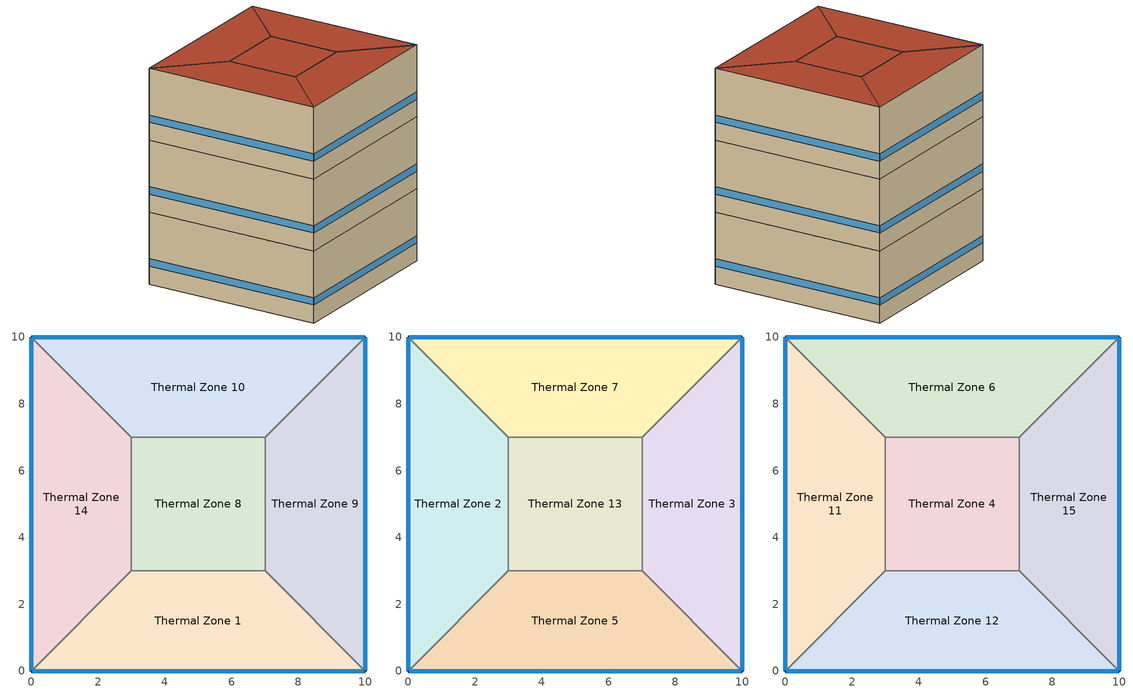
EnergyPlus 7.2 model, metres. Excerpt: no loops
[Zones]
Thermal Zone 9
 floor ground (000_ExtSlabCarpet_4in_ClimateZone 1-8): 10,10 10,0 7,3 7,7 z0
 wall outside (ASHRAE_189.1-2009_ExtWall_SteelFrame_ClimateZone 4-8): 10,0 10,10 z0:4
 wall to Thermal Zone 8 (000_Interior Wall): 7,7 7,3 z0:4
 wall to Thermal Zone 10 (000_Interior Wall): 10,10 7,7 z0:4
 wall to Thermal Zone 1 (000_Interior Wall): 7,3 10,0 z0:4
 window (ASHRAE_189.1-2009_ExtWindow_ClimateZone 4-5): 10,0.03 10,9.97 z1:1.4
Thermal Zone 1
 floor ground (000_ExtSlabCarpet_4in_ClimateZone 1-8): 10,0 0,0 3,3 7,3 z0
 wall outside (ASHRAE_189.1-2009_ExtWall_SteelFrame_ClimateZone 4-8): 0,0 10,0 z0:4
 wall to Thermal Zone 14 (000_Interior Wall): 3,3 0,0 z0:4
 wall to Thermal Zone 8 (000_Interior Wall): 7,3 3,3 z0:4
 window (ASHRAE_189.1-2009_ExtWindow_ClimateZone 4-5): 0.03,0 9.97,0 z1:1.4
Thermal Zone 8
 floor ground (000_ExtSlabCarpet_4in_ClimateZone 1-8): 3,3 3,7 7,7 7,3 z0
 wall to Thermal Zone 10 (000_Interior Wall): 7,7 3,7 z0:4
 wall to Thermal Zone 14 (000_Interior Wall): 3,7 3,3 z0:4
Thermal Zone 10
 floor ground (000_ExtSlabCarpet_4in_ClimateZone 1-8): 0,10 10,10 7,7 3,7 z0
 wall outside (ASHRAE_189.1-2009_ExtWall_SteelFrame_ClimateZone 4-8): 10,10 0,10 z0:4
 wall to Thermal Zone 14 (000_Interior Wall): 0,10 3,7 z0:4
 window (ASHRAE_189.1-2009_ExtWindow_ClimateZone 4-5): 9.97,10 0.03,10 z1:1.4
Thermal Zone 14
 floor ground (000_ExtSlabCarpet_4in_ClimateZone 1-8): 0,0 0,10 3,7 3,3 z0
 wall outside (ASHRAE_189.1-2009_ExtWall_SteelFrame_ClimateZone 4-8): 0,10 0,0 z0:4
 window (ASHRAE_189.1-2009_ExtWindow_ClimateZone 4-5): 0,9.97 0,0.03 z1:1.4
Thermal Zone 3
 floor to Thermal Zone 9 (000_Interior Floor): 10,10 10,0 7,3 7,7 z4
 wall outside (ASHRAE_189.1-2009_ExtWall_SteelFrame_ClimateZone 4-8): 10,0 10,10 z4:8
 wall to Thermal Zone 7 (000_Interior Wall): 10,10 7,7 z4:8
 wall to Thermal Zone 13 (000_Interior Wall): 7,7 7,3 z4:8
 wall to Thermal Zone 5 (000_Interior Wall): 7,3 10,0 z4:8
 window (ASHRAE_189.1-2009_ExtWindow_ClimateZone 4-5): 10,0.03 10,9.97 z5:5.4
Thermal Zone 7
 floor to Thermal Zone 10 (000_Interior Floor): 0,10 10,10 7,7 3,7 z4
 wall outside (ASHRAE_189.1-2009_ExtWall_SteelFrame_ClimateZone 4-8): 10,10 0,10 z4:8
 wall to Thermal Zone 2 (000_Interior Wall): 0,10 3,7 z4:8
 wall to Thermal Zone 13 (000_Interior Wall): 3,7 7,7 z4:8
 window (ASHRAE_189.1-2009_ExtWindow_ClimateZone 4-5): 9.97,10 0.03,10 z5:5.4
Thermal Zone 2
 floor to Thermal Zone 14 (000_Interior Floor): 0,0 0,10 3,7 3,3 z4
 wall outside (ASHRAE_189.1-2009_ExtWall_SteelFrame_ClimateZone 4-8): 0,10 0,0 z4:8
 wall to Thermal Zone 5 (000_Interior Wall): 0,0 3,3 z4:8
 wall to Thermal Zone 13 (000_Interior Wall): 3,3 3,7 z4:8
 window (ASHRAE_189.1-2009_ExtWindow_ClimateZone 4-5): 0,9.97 0,0.03 z5:5.4
Thermal Zone 13
 floor to Thermal Zone 8 (000_Interior Floor): 3,3 3,7 7,7 7,3 z4
 wall to Thermal Zone 5 (000_Interior Wall): 3,3 7,3 z4:8
Thermal Zone 5
 floor to Thermal Zone 1 (000_Interior Floor): 10,0 0,0 3,3 7,3 z4
 wall outside (ASHRAE_189.1-2009_ExtWall_SteelFrame_ClimateZone 4-8): 0,0 10,0 z4:8
 window (ASHRAE_189.1-2009_ExtWindow_ClimateZone 4-5): 0.03,0 9.97,0 z5:5.4
Thermal Zone 15
 floor to Thermal Zone 3 (000_Interior Floor): 10,10 10,0 7,3 7,7 z8
 wall outside (ASHRAE_189.1-2009_ExtWall_SteelFrame_ClimateZone 4-8): 10,0 10,10 z8:12
 wall to Thermal Zone 6 (000_Interior Wall): 10,10 7,7 z8:12
 wall to Thermal Zone 4 (000_Interior Wall): 7,7 7,3 z8:12
 wall to Thermal Zone 12 (000_Interior Wall): 7,3 10,0 z8:12
 window (ASHRAE_189.1-2009_ExtWindow_ClimateZone 4-5): 10,0.03 10,9.97 z9:9.4
 roof outside (ASHRAE_189.1-2009_ExtRoof_IEAD_ClimateZone 2-5): 7,7 7,3 10,0 10,10 z12
Thermal Zone 11
 floor to Thermal Zone 2 (000_Interior Floor): 0,0 0,10 3,7 3,3 z8
 wall outside (ASHRAE_189.1-2009_ExtWall_SteelFrame_ClimateZone 4-8): 0,10 0,0 z8:12
 wall to Thermal Zone 12 (000_Interior Wall): 0,0 3,3 z8:12
 wall to Thermal Zone 6 (000_Interior Wall): 3,7 0,10 z8:12
 wall to Thermal Zone 4 (000_Interior Wall): 3,3 3,7 z8:12
 window (ASHRAE_189.1-2009_ExtWindow_ClimateZone 4-5): 0,9.97 0,0.03 z9:9.4
 roof outside (ASHRAE_189.1-2009_ExtRoof_IEAD_ClimateZone 2-5): 3,3 3,7 0,10 0,0 z12
Thermal Zone 6
 floor to Thermal Zone 7 (000_Interior Floor): 0,10 10,10 7,7 3,7 z8
 wall outside (ASHRAE_189.1-2009_ExtWall_SteelFrame_ClimateZone 4-8): 10,10 0,10 z8:12
 wall to Thermal Zone 4 (000_Interior Wall): 3,7 7,7 z8:12
 window (ASHRAE_189.1-2009_ExtWindow_ClimateZone 4-5): 9.97,10 0.03,10 z9:9.4
 roof outside (ASHRAE_189.1-2009_ExtRoof_IEAD_ClimateZone 2-5): 3,7 7,7 10,10 0,10 z12
Thermal Zone 12
 floor to Thermal Zone 5 (000_Interior Floor): 10,0 0,0 3,3 7,3 z8
 wall outside (ASHRAE_189.1-2009_ExtWall_SteelFrame_ClimateZone 4-8): 0,0 10,0 z8:12
 wall to Thermal Zone 4 (000_Interior Wall): 7,3 3,3 z8:12
 window (ASHRAE_189.1-2009_ExtWindow_ClimateZone 4-5): 0.03,0 9.97,0 z9:9.4
 roof outside (ASHRAE_189.1-2009_ExtRoof_IEAD_ClimateZone 2-5): 7,3 3,3 0,0 10,0 z12
Thermal Zone 4
 floor to Thermal Zone 13 (000_Interior Floor): 3,3 3,7 7,7 7,3 z8
 roof outside (ASHRAE_189.1-2009_ExtRoof_IEAD_ClimateZone 2-5): 7,3 7,7 3,7 3,3 z12
[Site:Location]
San Francisco Intl Ap_CA_USA Design_Conditions: Latitude {deg}=37.62; Longitude {deg}=-122.4; Time Zone {hr}=-8; Elevation {m}=2
[SizingPeriod:DesignDay] Day of Month=21; Dry-Bulb Temperature Range Modifier Type=DefaultMultipliers; Barometric Pressure {Pa}=101301; Rain Indicator=No; Snow Indicator=No; Daylight Saving Time Indicator=No
Name | Month | Day Type | Maximum Dry-Bulb Temperature {C} | Daily Dry-Bulb Temperature Range {deltaC} | Humidity Condition Type | Wetbulb or DewPoint at Maximum Dry-Bulb {C} | Wind Speed {m/s} | Wind Direction {deg} | Solar Model Indicator | ASHRAE Clear Sky Optical Depth for Beam Irradiance (taub) | ASHRAE Clear Sky Optical Depth for Diffuse Irradiance (taud) | Sky Clearness
San Francisco Intl Ap Ann Clg 1% Condns WB=>MDB | 8 | SummerDesignDay | 23.9 | 8.5 | Wetbulb | 17.8 | 5.9 | 310 | ASHRAETau | 0.365 | 2.435
San Francisco Intl Ap Ann Clg 1% Condns DB=>MWB | 8 | SummerDesignDay | 25.7 | 8.5 | Wetbulb | 16.7 | 5.9 | 310 | ASHRAETau | 0.365 | 2.435
San Francisco Intl Ap Ann Htg 99.6% Condns DB | 1 | WinterDesignDay | 3.8 | 0 | Wetbulb | 3.8 | 2.2 | 150 | ASHRAEClearSky |  |  | 0
San Francisco Intl Ap Ann Clg .4% Condns DP=>MDB | 8 | SummerDesignDay | 19.9 | 8.5 | Dewpoint | 16.1 | 5.9 | 310 | ASHRAETau | 0.365 | 2.435
[Building]
Building 1
[Material] Thermal Absorptance=0.9
Name | Roughness | Thickness {m} | Conductivity {W/m-K} | Density {kg/m3} | Specific Heat {J/kg-K} | Solar Absorptance | Visible Absorptance
000_M11 100mm lightweight concrete | MediumRough | 0.1016 | 0.53 | 1280 | 840 | 0.7 | 0.7
Roof Insulation [21] | MediumRough | 0.2105 | 0.049 | 265 | 836.8 | 0.7 | 0.7
Wall Insulation [39] | MediumRough | 0.1184 | 0.045 | 265 | 836.8 | 0.7 | 0.7
MAT-CC05 4 HW CONCRETE | Rough | 0.1016 | 1.311 | 2240 | 836.8 | 0.7 | 0.7
000_F16 Acoustic tile | MediumSmooth | 0.0191 | 0.06 | 368 | 590 | 0.7 | 0.7
Metal Decking | MediumSmooth | 0.0015 | 45.006 | 7680 | 418.4 | 0.7 | 0.3
1/2IN Gypsum | Smooth | 0.0127 | 0.16 | 784.9 | 830 | 0.92 | 0.92
Roof Membrane | VeryRough | 0.0095 | 0.16 | 1121.29 | 1460 | 0.7 | 0.7
000_G01a 19mm gypsum board | MediumSmooth | 0.019 | 0.16 | 800 | 1090 | 0.7 | 0.7
[Material:AirGap]
Name | Thermal Resistance {m2-K/W}
000_F05 Ceiling air space resistance | 0.18
000_F04 Wall air space resistance | 0.15
[Material:NoMass] Thermal Absorptance=0.9; Solar Absorptance=0.7
Name | Roughness | Thermal Resistance {m2-K/W} | Visible Absorptance
MAT-SHEATH | Rough | 0.3626 | 0.7
CP02 CARPET PAD | VeryRough | 0.2165 | 0.8
[WindowMaterial:Glazing]
Theoretical Glass [207]: Optical Data Type=SpectralAverage; Thickness {m}=0.003; Solar Transmittance at Normal Incidence=0.3311; Front Side Solar Reflectance at Normal Incidence=0.6189; Back Side Solar Reflectance at Normal Incidence=0.6189; Visible Transmittance at Normal Incidence=0.44; Front Side Visible Reflectance at Normal Incidence=0.51; Back Side Visible Reflectance at Normal Incidence=0.51; Infrared Transmittance at Normal Incidence=0; Front Side Infrared Hemispherical Emissivity=0.9; Back Side Infrared Hemispherical Emissivity=0.9; Conductivity {W/m-K}=0.0133; Dirt Correction Factor for Solar and Visible Transmittance=1; Solar Diffusing=No
[Construction]
000_Interior Wall: 000_G01a 19mm gypsum board, 000_F04 Wall air space resistance, 000_G01a 19mm gypsum board
ASHRAE_189.1-2009_ExtWall_SteelFrame_ClimateZone 4-8: MAT-SHEATH, Wall Insulation [39], 1/2IN Gypsum
ASHRAE_189.1-2009_ExtRoof_IEAD_ClimateZone 2-5: Roof Membrane, Roof Insulation [21], Metal Decking
ASHRAE_189.1-2009_ExtWindow_ClimateZone 4-5: Theoretical Glass [207]
000_ExtSlabCarpet_4in_ClimateZone 1-8: MAT-CC05 4 HW CONCRETE, CP02 CARPET PAD
000_Interior Floor: 000_F16 Acoustic tile, 000_F05 Ceiling air space resistance, 000_M11 100mm lightweight concrete
[AvailabilityManager:Scheduled]
Name | Schedule
AvailabilityManager:Scheduled {5cfbe81a-1fe7-47e5-bcb2-6d0b239ad82d} | Schedule:Compact {614ca6ed-a342-4682-a823-6c703b033a5d}
AvailabilityManager:Scheduled {1a00ba47-6259-4d45-8366-a75b6461c711} | Schedule:Compact {52d055b2-92ac-4609-9ec3-6b88d3bd14b2}
[Zone]
Thermal Zone 15; Thermal Zone 9; Thermal Zone 3; Thermal Zone 1; Thermal Zone 7; Thermal Zone 2; Thermal Zone 11; Thermal Zone 6; Thermal Zone 12; Thermal Zone 8; Thermal Zone 4; Thermal Zone 13; Thermal Zone 10; Thermal Zone 14; Thermal Zone 5
[Schedule:Compact]
Schedule:Compact {614ca6ed-a342-4682-a823-6c703b033a5d}; Schedule:Compact {52d055b2-92ac-4609-9ec3-6b88d3bd14b2}: Through: 12/31, For: AllDays, Until: 24:00, 1
